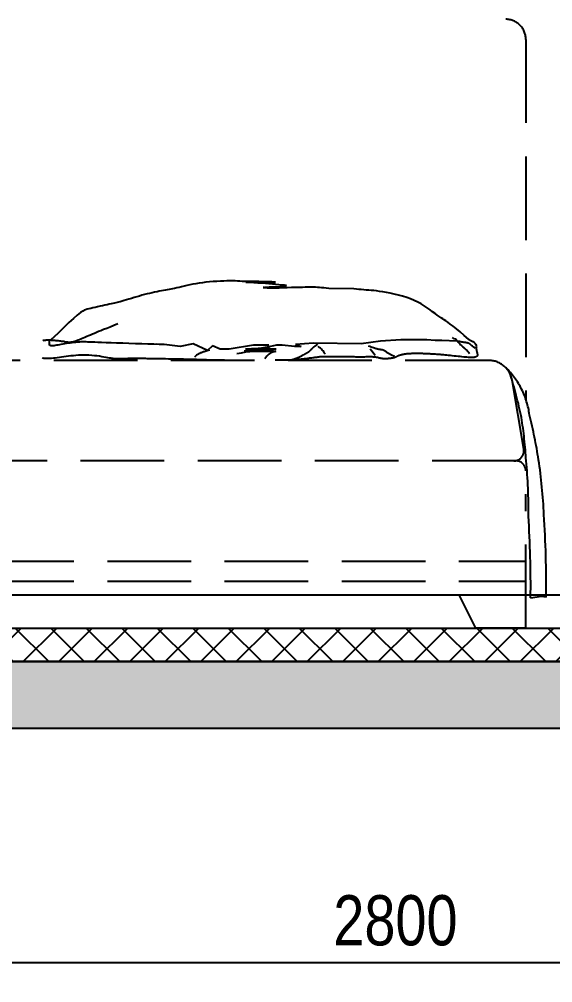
# Model space of a CAD drawing. Extents: x 468514 to 728049, y -74127 to 69080.
# Drawn here: x 561419 to 562216, y 1145 to 2585 of the extents above; entities that cross this region are included whole.
import ezdxf

# ---------------------------------------------------------------- set-up
doc = ezdxf.new("R2010")
doc.units = 0
doc.header["$LTSCALE"] = 500
doc.header["$MEASUREMENT"] = 0
doc.linetypes.add('DASH', pattern=[0.35, 0.25, -0.1])
doc.layers.get('Defpoints').update_dxf_attribs({"color": 229})
for name, color, linetype in [('E 立面墙体', 245, 'Continuous'), ('E 立面家具、洁具', 153, 'Continuous'), ('E 立面标注尺寸', 9, 'Continuous'), ('E 立面装饰完成线', 225, 'Continuous')]:
    doc.layers.add(name, color=color, linetype=linetype)
doc.styles.add('PDC DIM', font='PMingLiU-ExtB.ttf', dxfattribs={"width": 0.85})
doc.dimstyles.new('PDC-A2', dxfattribs={"dimscale": 0, "dimtxt": 2.5, "dimasz": 1, "dimexe": 1, "dimexo": 1, "dimgap": 0.7, "dimtad": 1, "dimdec": 0, "dimtxsty": 'PDC DIM', "dimblk": 'ARCHTICK', "dimcen": 1, "dimdle": 1, "dimclrd": 8, "dimclre": 8, "dimclrt": 9, "dimadec": 0, "dimazin": 0, "dimtfac": 1, "dimtdec": 0, "dimtix": 1, "dimtmove": 2, "dimatfit": 3, "dimldrblk": 'PDC A2 T R', "dimfxl": 10, "dimfxlon": 1, "dimarcsym": 0})

# ---------------------------------------------------------------- blocks, each defined once
blk = doc.blocks.new('1500chuang')
at = {"linetype": 'DASH', "lineweight": -2}
for p, q in [((562684.3, -3680), (562684.3, -4220.6)), ((562186.9, -4046.1, 0), (562182.4, -4047, 0)), ((562191.6, -4045.2, 0), (562186.9, -4046.1, 0)), ((562196.4, -4044.4, 0), (562191.6, -4045.2, 0)), ((562201.4, -4043.7, 0), (562196.4, -4044.4, 0)), ((562206.6, -4043.1, 0), (562201.4, -4043.7, 0)), ((562212, -4042.6, 0), (562206.6, -4043.1, 0)), ((562217.5, -4042.1, 0), (562212, -4042.6, 0)), ((562223, -4041.8, 0), (562217.5, -4042.1, 0)), ((562228.3, -4041.5, 0), (562223, -4041.8, 0)), ((562233.2, -4041.2, 0), (562228.3, -4041.5, 0)), ((562237.8, -4041.1, 0), (562233.2, -4041.2, 0)), ((562242.2, -4041, 0), (562237.8, -4041.1, 0)), ((562246.3, -4041, 0), (562242.2, -4041, 0)), ((562250, -4041.1, 0), (562246.3, -4041, 0)), ((562253.5, -4041.3, 0), (562250, -4041.1, 0)), ((562257, -4041.5, 0), (562253.5, -4041.3, 0)), ((562260.5, -4041.7, 0), (562257, -4041.5, 0)), ((562264.3, -4041.8, 0), (562260.5, -4041.7, 0)), ((562268.2, -4041.9, 0), (562264.3, -4041.8, 0)), ((562266.3, -4043.1, 0), (562310.7, -4042.8, 0)), ((562272.1, -4043.4, 0), (562266.3, -4043.1, 0)), ((562272.2, -4042, 0), (562268.2, -4041.9, 0)), ((562278.1, -4043.8, 0), (562272.1, -4043.4, 0)), ((562276.5, -4042.1, 0), (562272.2, -4042, 0)), ((562280.8, -4042.1, 0), (562276.5, -4042.1, 0)), ((562284, -4044.2, 0), (562278.1, -4043.8, 0)), ((562285.4, -4042.1, 0), (562280.8, -4042.1, 0)), ((562289.8, -4044.6, 0), (562284, -4044.2, 0)), ((562290.1, -4042.2, 0), (562285.4, -4042.1, 0)), ((562295.3, -4045.1, 0), (562289.8, -4044.6, 0)), ((562294.9, -4042.2, 0), (562290.1, -4042.2, 0)), ((562300, -4042.4, 0), (562294.9, -4042.2, 0)), ((562300.7, -4045.5, 0), (562295.3, -4045.1, 0)), ((562305.2, -4042.6, 0), (562300, -4042.4, 0)), ((562305.8, -4045.9, 0), (562300.7, -4045.5, 0)), ((562310.7, -4042.8, 0), (562305.2, -4042.6, 0)), ((562310.7, -4046.3, 0), (562305.8, -4045.9, 0)), ((562315.4, -4046.7, 0), (562310.7, -4046.3, 0)), ((562118.7, -4060.6, 0), (562114.8, -4061.6, 0)), ((562122.5, -4059.7, 0), (562118.7, -4060.6, 0)), ((562126.2, -4058.9, 0), (562122.5, -4059.7, 0)), ((562129.9, -4058.1, 0), (562126.2, -4058.9, 0)), ((562133.5, -4057.3, 0), (562129.9, -4058.1, 0)), ((562136.8, -4056.6, 0), (562133.5, -4057.3, 0)), ((562140.1, -4055.9, 0), (562136.8, -4056.6, 0)), ((562143.1, -4055.3, 0), (562140.1, -4055.9, 0)), ((562146, -4054.8, 0), (562143.1, -4055.3, 0)), ((562148.8, -4054.3, 0), (562146, -4054.8, 0)), ((562151.4, -4053.8, 0), (562148.8, -4054.3, 0)), ((562154, -4053.4, 0), (562151.4, -4053.8, 0)), ((562156.8, -4052.9, 0), (562154, -4053.4, 0)), ((562159.8, -4052.2, 0), (562156.8, -4052.9, 0)), ((562163.1, -4051.5, 0), (562159.8, -4052.2, 0)), ((562166.5, -4050.8, 0), (562163.1, -4051.5, 0)), ((562170.2, -4049.9, 0), (562166.5, -4050.8, 0)), ((562174.1, -4049, 0), (562170.2, -4049.9, 0)), ((562178.2, -4048, 0), (562174.1, -4049, 0)), ((562182.4, -4047, 0), (562178.2, -4048, 0)), ((562291.9, -4050.9, 0), (562292.6, -4050.7, 0)), ((562292.3, -4051.1, 0), (562291.9, -4050.9, 0)), ((562293.6, -4051.3, 0), (562292.3, -4051.1, 0)), ((562292.6, -4050.7, 0), (562294.4, -4050.5, 0)), ((562295.8, -4051.5, 0), (562293.6, -4051.3, 0)), ((562294.4, -4050.5, 0), (562297.2, -4050.3, 0)), ((562298.6, -4051.7, 0), (562295.8, -4051.5, 0)), ((562297.2, -4050.3, 0), (562301, -4050.1, 0)), ((562302, -4051.7, 0), (562298.6, -4051.7, 0)), ((562301, -4050.1, 0), (562305.9, -4049.9, 0)), ((562306, -4051.8, 0), (562302, -4051.7, 0)), ((562305.9, -4049.9, 0), (562311.8, -4049.7, 0)), ((562310.6, -4051.7, 0), (562306, -4051.8, 0)), ((562315.8, -4051.7, 0), (562310.6, -4051.7, 0)), ((562311.8, -4049.7, 0), (562317.6, -4049.4, 0)), ((562319.9, -4047.2, 0), (562315.4, -4046.7, 0)), ((562321.6, -4051.5, 0), (562315.8, -4051.7, 0)), ((562317.6, -4049.4, 0), (562322, -4049.2, 0)), ((562323.7, -4047.6, 0), (562319.9, -4047.2, 0)), ((562328, -4051.3, 0), (562321.6, -4051.5, 0)), ((562322, -4049.2, 0), (562325, -4048.9, 0)), ((562326, -4047.9, 0), (562323.7, -4047.6, 0)), ((562325, -4048.9, 0), (562326.7, -4048.6, 0)), ((562327, -4048.3, 0), (562326, -4047.9, 0)), ((562326.7, -4048.6, 0), (562327, -4048.3, 0)), ((562334.4, -4051.1, 0), (562328, -4051.3, 0)), ((562340.3, -4051, 0), (562334.4, -4051.1, 0)), ((562345.7, -4050.8, 0), (562340.3, -4051, 0)), ((562350.6, -4050.7, 0), (562345.7, -4050.8, 0)), ((562354.9, -4050.6, 0), (562350.6, -4050.7, 0)), ((562358.7, -4050.6, 0), (562354.9, -4050.6, 0)), ((562362, -4050.5, 0), (562358.7, -4050.6, 0)), ((562364.8, -4050.5, 0), (562362, -4050.5, 0)), ((562367.4, -4050.5, 0), (562364.8, -4050.5, 0)), ((562370.1, -4050.6, 0), (562367.4, -4050.5, 0)), ((562373, -4050.8, 0), (562370.1, -4050.6, 0)), ((562376.1, -4051, 0), (562373, -4050.8, 0)), ((562379.3, -4051.3, 0), (562376.1, -4051, 0)), ((562382.7, -4051.6, 0), (562379.3, -4051.3, 0)), ((562386.2, -4052, 0), (562382.7, -4051.6, 0)), ((562389.9, -4052.4, 0), (562386.2, -4052, 0)), ((562427.4, -4052.9, 0), (562389.9, -4052.4, 0)), ((562431.2, -4053.3, 0), (562427.4, -4052.9, 0)), ((562434.9, -4053.7, 0), (562431.2, -4053.3, 0)), ((562438.6, -4054.1, 0), (562434.9, -4053.7, 0)), ((562442.3, -4054.5, 0), (562438.6, -4054.1, 0)), ((562446.1, -4054.8, 0), (562442.3, -4054.5, 0)), ((562449.7, -4055.1, 0), (562446.1, -4054.8, 0)), ((562453.4, -4055.3, 0), (562449.7, -4055.1, 0)), ((562457.3, -4055.6, 0), (562453.4, -4055.3, 0)), ((562461.5, -4056.1, 0), (562457.3, -4055.6, 0)), ((562466, -4056.7, 0), (562461.5, -4056.1, 0)), ((562470.9, -4057.5, 0), (562466, -4056.7, 0)), ((562476.2, -4058.5, 0), (562470.9, -4057.5, 0)), ((562481.8, -4059.6, 0), (562476.2, -4058.5, 0)), ((562487.7, -4060.9, 0), (562481.8, -4059.6, 0)), ((562067.5, -4074.9, 0), (562065, -4075.4, 0)), ((562069.8, -4074.4, 0), (562067.5, -4074.9, 0)), ((562071.8, -4073.9, 0), (562069.8, -4074.4, 0)), ((562073.8, -4073.5, 0), (562071.8, -4073.9, 0)), ((562076.1, -4072.9, 0), (562073.8, -4073.5, 0)), ((562078.6, -4072.2, 0), (562076.1, -4072.9, 0)), ((562081.4, -4071.4, 0), (562078.6, -4072.2, 0)), ((562084.5, -4070.5, 0), (562081.4, -4071.4, 0)), ((562087.8, -4069.5, 0), (562084.5, -4070.5, 0)), ((562091.4, -4068.4, 0), (562087.8, -4069.5, 0)), ((562095.3, -4067.2, 0), (562091.4, -4068.4, 0)), ((562099.2, -4066, 0), (562095.3, -4067.2, 0)), ((562103.2, -4064.8, 0), (562099.2, -4066, 0)), ((562107.1, -4063.7, 0), (562103.2, -4064.8, 0)), ((562111, -4062.6, 0), (562107.1, -4063.7, 0)), ((562114.8, -4061.6, 0), (562111, -4062.6, 0)), ((562494, -4062.4, 0), (562487.7, -4060.9, 0)), ((562500.4, -4064, 0), (562494, -4062.4, 0)), ((562506.4, -4065.9, 0), (562500.4, -4064, 0)), ((562512.2, -4067.9, 0), (562506.4, -4065.9, 0)), ((562517.8, -4070.2, 0), (562512.2, -4067.9, 0)), ((562523, -4072.7, 0), (562517.8, -4070.2, 0)), ((562528, -4075.3, 0), (562523, -4072.7, 0)), ((562019, -4088.5, 0), (562014.4, -4092.3, 0)), ((562022.5, -4086.1, 0), (562019, -4088.5, 0)), ((562024.9, -4084.8, 0), (562022.5, -4086.1, 0)), ((562026.9, -4084.2, 0), (562024.9, -4084.8, 0)), ((562029.2, -4083.5, 0), (562026.9, -4084.2, 0)), ((562031.8, -4082.8, 0), (562029.2, -4083.5, 0)), ((562034.6, -4082.1, 0), (562031.8, -4082.8, 0)), ((562037.6, -4081.3, 0), (562034.6, -4082.1, 0)), ((562040.9, -4080.6, 0), (562037.6, -4081.3, 0)), ((562044.5, -4079.8, 0), (562040.9, -4080.6, 0)), ((562048.4, -4079, 0), (562044.5, -4079.8, 0)), ((562052.2, -4078.1, 0), (562048.4, -4079, 0)), ((562055.8, -4077.4, 0), (562052.2, -4078.1, 0)), ((562059.1, -4076.7, 0), (562055.8, -4077.4, 0)), ((562062.2, -4076, 0), (562059.1, -4076.7, 0)), ((562065, -4075.4, 0), (562062.2, -4076, 0)), ((562532.7, -4078.2, 0), (562528, -4075.3, 0)), ((562537.1, -4081.3, 0), (562532.7, -4078.2, 0)), ((562541.3, -4084.4, 0), (562537.1, -4081.3, 0)), ((562545.1, -4087.2, 0), (562541.3, -4084.4, 0)), ((562548.7, -4089.8, 0), (562545.1, -4087.2, 0)), ((562001.9, -4103.4, 0), (561994.1, -4110.8, 0)), ((562008.7, -4097.2, 0), (562001.9, -4103.4, 0)), ((562014.4, -4092.3, 0), (562008.7, -4097.2, 0)), ((562552.1, -4092.1, 0), (562548.7, -4089.8, 0)), ((562555.1, -4094.2, 0), (562552.1, -4092.1, 0)), ((562557.9, -4096, 0), (562555.1, -4094.2, 0)), ((562560.4, -4097.7, 0), (562557.9, -4096, 0)), ((562562.6, -4099, 0), (562560.4, -4097.7, 0)), ((562565, -4100.6, 0), (562562.6, -4099, 0)), ((562568, -4102.7, 0), (562565, -4100.6, 0)), ((562571.6, -4105.5, 0), (562568, -4102.7, 0)), ((561994.1, -4110.8, 0), (561985.2, -4119.5, 0)), ((562039.9, -4119), (562043, -4117.8)), ((562043, -4117.8), (562046.3, -4116.4)), ((562046.3, -4116.4), (562049.8, -4115)), ((562049.8, -4115), (562053.8, -4113.4)), ((562053.8, -4113.4), (562058.3, -4111.6)), ((562058.3, -4111.6), (562063.3, -4109.5)), ((562063.3, -4109.5), (562068.9, -4107.2)), ((562068.9, -4107.2), (562075.2, -4104.7)), ((562575.9, -4108.8, 0), (562571.6, -4105.5, 0)), ((562580.7, -4112.7, 0), (562575.9, -4108.8, 0)), ((562586.1, -4117.3, 0), (562580.7, -4112.7, 0)), ((562592.1, -4122.4, 0), (562586.1, -4117.3, 0)), ((561963, -4130), (561963.9, -4129.8)), ((561963.9, -4129.8), (561964.8, -4129.6)), ((561964.8, -4129.6), (561965.8, -4129.5)), ((561965.8, -4129.5), (561966.9, -4129.4)), ((561966.9, -4129.4), (561968, -4129.3)), ((561968, -4129.3), (561969.2, -4129.3)), ((561969.2, -4129.3), (561970.4, -4129.2)), ((561970.4, -4129.2), (561971.7, -4129.2)), ((561971.7, -4129.2), (561973, -4129.3)), ((561972.8, -4133.3, 0), (561972.9, -4132.1, 0)), ((561972.9, -4132.1, 0), (561973, -4130.7, 0)), ((561973, -4130.7, 0), (561973, -4129.3, 0)), ((561973, -4129.3), (561974.4, -4129.3)), ((561974.4, -4129.3), (561975.9, -4129.4)), ((561985.2, -4119.5, 0), (561975.1, -4129.3, 0)), ((561975.9, -4129.4), (561977.4, -4129.5)), ((561977.4, -4129.5), (561979, -4129.6)), ((561979, -4129.6), (561980.7, -4129.7)), ((561980.7, -4129.7), (561982.4, -4129.9)), ((561982.4, -4129.9), (561984.2, -4130)), ((561984.2, -4130), (561985.9, -4130.2)), ((561985.9, -4130.2), (561987.6, -4130.4)), ((561987.6, -4130.4), (561989.3, -4130.6)), ((561989.3, -4130.6), (561991, -4130.9)), ((561991, -4130.9), (561992.6, -4131.1)), ((561992.6, -4131.1), (561994.1, -4131.3)), ((561994.1, -4131.3), (561995.5, -4131.6)), ((561995.5, -4131.6), (561996.9, -4131.9)), ((561996.9, -4131.9), (561998.3, -4132.1)), ((561998.3, -4132.1), (561999.6, -4132.3)), ((561999.6, -4132.3), (562000.9, -4132.4)), ((562000.9, -4132.4), (562002.3, -4132.4)), ((562002.3, -4132.4), (562003.8, -4132.4)), ((562003.8, -4132.4), (562005.4, -4132.2)), ((562005.4, -4132.2), (562007, -4131.9)), ((562007, -4131.9), (562008.9, -4131.5)), ((562008.9, -4131.5), (562010.9, -4130.9)), ((562010.9, -4130.9), (562013.1, -4130.2)), ((562015.1, -4132.6, 0), (562012.3, -4132.9, 0)), ((562013.1, -4130.2), (562015.5, -4129.3)), ((562017.8, -4132.5, 0), (562015.1, -4132.6, 0)), ((562015.5, -4129.3), (562017.9, -4128.4)), ((562020.3, -4132.3, 0), (562017.8, -4132.5, 0)), ((562017.9, -4128.4), (562020.5, -4127.3)), ((562022.7, -4132.3, 0), (562020.3, -4132.3, 0)), ((562020.5, -4127.3), (562023.1, -4126.2)), ((562025, -4132.2, 0), (562022.7, -4132.3, 0)), ((562023.1, -4126.2), (562025.9, -4125)), ((562027.5, -4132.3, 0), (562025, -4132.2, 0)), ((562025.9, -4125), (562028.6, -4123.8)), ((562030.1, -4132.4, 0), (562027.5, -4132.3, 0)), ((562028.6, -4123.8), (562031.4, -4122.6)), ((562033.1, -4132.5, 0), (562030.1, -4132.4, 0)), ((562031.4, -4122.6), (562034.2, -4121.4)), ((562036.5, -4132.6, 0), (562033.1, -4132.5, 0)), ((562034.2, -4121.4), (562037.1, -4120.2)), ((562040.5, -4132.8, 0), (562036.5, -4132.6, 0)), ((562037.1, -4120.2), (562039.9, -4119)), ((562467.1, -4131.2), (562438.5, -4135.3)), ((562497.7, -4129.1), (562467.1, -4131.2)), ((562518.1, -4129.1), (562497.7, -4129.1)), ((562536.5, -4129.1), (562518.1, -4129.1)), ((562548.7, -4130.2), (562536.5, -4129.1)), ((562558.9, -4130.2), (562548.7, -4130.2)), ((562581.4, -4131.2), (562558.9, -4130.2)), ((562577.5, -4127.4), (562574.6, -4125.4)), ((562580.3, -4128.2), (562577.5, -4127.4)), ((562581.4, -4131.2), (562580.3, -4128.2)), ((562582.2, -4131.3, 0), (562581.4, -4131.2, 0)), ((562583, -4131.4, 0), (562582.2, -4131.3, 0)), ((562582.4, -4131.9, 0), (562584.1, -4133.6, 0)), ((562583.8, -4131.5, 0), (562583, -4131.4, 0)), ((562584.5, -4131.6, 0), (562583.8, -4131.5, 0)), ((562585.2, -4131.7, 0), (562584.5, -4131.6, 0)), ((562585.9, -4131.8, 0), (562585.2, -4131.7, 0)), ((562586.5, -4132, 0), (562585.9, -4131.8, 0)), ((562587.1, -4132.1, 0), (562586.5, -4132, 0)), ((562587.7, -4132.3, 0), (562587.1, -4132.1, 0)), ((562588.3, -4132.4, 0), (562587.7, -4132.3, 0)), ((562589, -4132.5, 0), (562588.3, -4132.4, 0)), ((562589.8, -4132.7, 0), (562589, -4132.5, 0)), ((562590.6, -4132.8, 0), (562589.8, -4132.7, 0)), ((562591.5, -4132.9, 0), (562590.6, -4132.8, 0)), ((562598.7, -4128.1, 0), (562592.1, -4122.4, 0)), ((562598.7, -4128.1), (562602.3, -4129.9)), ((562602.3, -4129.9), (562605.1, -4131.6)), ((562605.1, -4131.6), (562607.1, -4133.1)), ((561972.8, -4134.4, 0), (561972.8, -4133.3, 0)), ((561972.8, -4135.3, 0), (561972.8, -4134.4, 0)), ((561972.9, -4136.2, 0), (561972.8, -4135.3, 0)), ((561973.1, -4136.9, 0), (561972.9, -4136.2, 0)), ((561973.5, -4137.4, 0), (561973.1, -4136.9, 0)), ((561974, -4137.8, 0), (561973.5, -4137.4, 0)), ((561974.7, -4138.1, 0), (561974, -4137.8, 0)), ((561975.6, -4138.2, 0), (561974.7, -4138.1, 0)), ((561976.8, -4138.2, 0), (561975.6, -4138.2, 0)), ((561978.1, -4138.1, 0), (561976.8, -4138.2, 0)), ((561979.7, -4137.9, 0), (561978.1, -4138.1, 0)), ((561981.4, -4137.7, 0), (561979.7, -4137.9, 0)), ((561983.3, -4137.3, 0), (561981.4, -4137.7, 0)), ((561985.4, -4136.9, 0), (561983.3, -4137.3, 0)), ((561987.6, -4136.5, 0), (561985.4, -4136.9, 0)), ((561990, -4136, 0), (561987.6, -4136.5, 0)), ((561992.6, -4135.6, 0), (561990, -4136, 0)), ((561995.2, -4135.1, 0), (561992.6, -4135.6, 0)), ((561998, -4134.7, 0), (561995.2, -4135.1, 0)), ((562000.8, -4134.2, 0), (561998, -4134.7, 0)), ((562003.7, -4133.9, 0), (562000.8, -4134.2, 0)), ((562006.6, -4133.5, 0), (562003.7, -4133.9, 0)), ((562009.5, -4133.2, 0), (562006.6, -4133.5, 0)), ((562012.3, -4132.9, 0), (562009.5, -4133.2, 0)), ((562045.2, -4133, 0), (562040.5, -4132.8, 0)), ((562050.8, -4133.3, 0), (562045.2, -4133, 0)), ((562057.3, -4133.5, 0), (562050.8, -4133.3, 0)), ((562064.8, -4133.8, 0), (562057.3, -4133.5, 0)), ((562073.2, -4134, 0), (562064.8, -4133.8, 0)), ((562082.2, -4134.3, 0), (562073.2, -4134, 0)), ((562091.6, -4134.6, 0), (562082.2, -4134.3, 0)), ((562101.2, -4134.9, 0), (562091.6, -4134.6, 0)), ((562110.7, -4135.1, 0), (562101.2, -4134.9, 0)), ((562120, -4135.4, 0), (562110.7, -4135.1, 0)), ((562128.8, -4135.6, 0), (562120, -4135.4, 0)), ((562136.9, -4135.9, 0), (562128.8, -4135.6, 0)), ((562144.1, -4136.1), (562133, -4135.7)), ((562144.1, -4136.1, 0), (562136.9, -4135.9, 0)), ((562168.1, -4139.1), (562144.1, -4136.1)), ((562187.7, -4135), (562168.1, -4139.1)), ((562209.1, -4145.3), (562187.7, -4135)), ((562204.1, -4146.9, 0), (562202.9, -4147.2, 0)), ((562205.3, -4146.5, 0), (562204.1, -4146.9, 0)), ((562206.7, -4146, 0), (562205.3, -4146.5, 0)), ((562208.3, -4145.6, 0), (562206.7, -4146, 0)), ((562210, -4145, 0), (562208.3, -4145.6, 0)), ((562216.6, -4138.1), (562209.1, -4145.3)), ((562212, -4144.5, 0), (562210, -4145, 0)), ((562228, -4143.2), (562216.6, -4138.1)), ((562241.4, -4143.2), (562228, -4143.2)), ((562277.5, -4137), (562241.4, -4143.2)), ((562266.5, -4146, 0), (562263.6, -4146.3, 0)), ((562263.6, -4146.3, 0), (562311, -4146.7, 0)), ((562265.7, -4143, 0), (562270.1, -4142.7, 0)), ((562311.4, -4143.3, 0), (562265.7, -4143, 0)), ((562266.2, -4147.3, 0), (562272, -4146.4, 0)), ((562269.7, -4145.5, 0), (562266.5, -4146, 0)), ((562273.3, -4145.1, 0), (562269.7, -4145.5, 0)), ((562270.1, -4142.7, 0), (562274.7, -4142.3, 0)), ((562272, -4146.4, 0), (562277.3, -4145.7, 0)), ((562277.2, -4144.5, 0), (562273.3, -4145.1, 0)), ((562274.7, -4142.3, 0), (562279.6, -4141.9, 0)), ((562281.4, -4143.8, 0), (562277.2, -4144.5, 0)), ((562277.3, -4145.7, 0), (562282.2, -4145.2, 0)), ((562288.9, -4137), (562277.5, -4137)), ((562279.6, -4141.9, 0), (562284.6, -4141.4, 0)), ((562285.9, -4143, 0), (562281.4, -4143.8, 0)), ((562282.2, -4145.2, 0), (562286.8, -4144.8, 0)), ((562284.6, -4141.4, 0), (562289.9, -4140.9, 0)), ((562290.8, -4142.1, 0), (562285.9, -4143, 0)), ((562286.8, -4144.8, 0), (562291.1, -4144.5, 0)), ((562300.3, -4137), (562288.9, -4137)), ((562289.9, -4140.9, 0), (562295.5, -4140.3, 0)), ((562295.9, -4140.9, 0), (562290.8, -4142.1, 0)), ((562291.1, -4144.5, 0), (562295.2, -4144.2, 0)), ((562295.2, -4144.2, 0), (562299.2, -4144, 0)), ((562295.5, -4140.3, 0), (562301.4, -4139.6, 0)), ((562301.4, -4139.6, 0), (562295.9, -4140.9, 0)), ((562312.2, -4137), (562298.4, -4139.9)), ((562298.4, -4139.9), (562300.3, -4137)), ((562299.2, -4144, 0), (562303.2, -4143.7, 0)), ((562303.2, -4143.7, 0), (562307.3, -4143.5, 0)), ((562308.7, -4147.1, 0), (562306.7, -4147.5, 0)), ((562307.3, -4143.5, 0), (562311.4, -4143.3, 0)), ((562311, -4146.7, 0), (562308.7, -4147.1, 0)), ((562320.5, -4137), (562312.2, -4137)), ((562339, -4139), (562320.5, -4137)), ((562348.6, -4139.3), (562339, -4139)), ((562367, -4134.2), (562340.5, -4136.3)), ((562340.5, -4136.3), (562348.6, -4139.3)), ((562360.2, -4147.1, 0), (562359.6, -4147.7, 0)), ((562360.9, -4146.5, 0), (562360.2, -4147.1, 0)), ((562361.5, -4145.7, 0), (562360.9, -4146.5, 0)), ((562362.2, -4145, 0), (562361.5, -4145.7, 0)), ((562363, -4144.1, 0), (562362.2, -4145, 0)), ((562363.9, -4143.2, 0), (562363, -4144.1, 0)), ((562365, -4142.1, 0), (562363.9, -4143.2, 0)), ((562366.2, -4141, 0), (562365, -4142.1, 0)), ((562367.7, -4139.8, 0), (562366.2, -4141, 0)), ((562438.5, -4135.3), (562367, -4134.2)), ((562369.3, -4138.5, 0), (562367.7, -4139.8, 0)), ((562371.1, -4137.1, 0), (562369.3, -4138.5, 0)), ((562373, -4135.6, 0), (562371.1, -4137.1, 0)), ((562375.9, -4140.5, 0), (562374.3, -4139.2, 0)), ((562377.5, -4141.8, 0), (562375.9, -4140.5, 0)), ((562379, -4143.1, 0), (562377.5, -4141.8, 0)), ((562380.4, -4144.5, 0), (562379, -4143.1, 0)), ((562381.7, -4145.8, 0), (562380.4, -4144.5, 0)), ((562382.8, -4147.3, 0), (562381.7, -4145.8, 0)), ((562451.3, -4139.2, 0), (562449.2, -4138.4, 0)), ((562453.2, -4139.9, 0), (562451.3, -4139.2, 0)), ((562454.5, -4146.2), (562452.1, -4142.9)), ((562455, -4140.6, 0), (562453.2, -4139.9, 0)), ((562459.4, -4152.7), (562454.5, -4146.2)), ((562456.6, -4141.1, 0), (562455, -4140.6, 0)), ((562458.1, -4141.6, 0), (562456.6, -4141.1, 0)), ((562459.4, -4142.1, 0), (562458.1, -4141.6, 0)), ((562460.6, -4142.4, 0), (562459.4, -4142.1, 0)), ((562461.7, -4142.7, 0), (562460.6, -4142.4, 0)), ((562462.6, -4143, 0), (562461.7, -4142.7, 0)), ((562463.6, -4143.2, 0), (562462.6, -4143, 0)), ((562464.5, -4143.4, 0), (562463.6, -4143.2, 0)), ((562465.4, -4143.5, 0), (562464.5, -4143.4, 0)), ((562466.2, -4143.7, 0), (562465.4, -4143.5, 0)), ((562467, -4143.8, 0), (562466.2, -4143.7, 0)), ((562467.8, -4143.9, 0), (562467, -4143.8, 0)), ((562468.6, -4143.9, 0), (562467.8, -4143.9, 0)), ((562469.4, -4144, 0), (562468.6, -4143.9, 0)), ((562470.2, -4144.2, 0), (562469.4, -4144, 0)), ((562471, -4144.4, 0), (562470.2, -4144.2, 0)), ((562471.7, -4144.7, 0), (562471, -4144.4, 0)), ((562472.5, -4145.1, 0), (562471.7, -4144.7, 0)), ((562473.3, -4145.5, 0), (562472.5, -4145.1, 0)), ((562474.1, -4146, 0), (562473.3, -4145.5, 0)), ((562475, -4146.6, 0), (562474.1, -4146, 0)), ((562475.8, -4147.2, 0), (562475, -4146.6, 0)), ((562584.1, -4133.6, 0), (562585.6, -4135.1, 0)), ((562585.6, -4135.1, 0), (562587, -4136.4, 0)), ((562587, -4136.4, 0), (562588.3, -4137.6, 0)), ((562588.3, -4137.6, 0), (562589.4, -4138.7, 0)), ((562589.4, -4138.7, 0), (562590.4, -4139.6, 0)), ((562590.4, -4139.6, 0), (562591.3, -4140.3, 0)), ((562591.3, -4140.3, 0), (562592, -4140.9, 0)), ((562592.4, -4133, 0), (562591.5, -4132.9, 0)), ((562592, -4140.9, 0), (562592.7, -4141.5, 0)), ((562593.4, -4133.1, 0), (562592.4, -4133, 0)), ((562592.7, -4141.5, 0), (562593.5, -4142.2, 0)), ((562594.4, -4133.2, 0), (562593.4, -4133.1, 0)), ((562593.5, -4142.2, 0), (562594.4, -4143, 0)), ((562595.3, -4133.4, 0), (562594.4, -4133.2, 0)), ((562594.4, -4143, 0), (562595.4, -4144, 0)), ((562596.1, -4133.5, 0), (562595.3, -4133.4, 0)), ((562595.4, -4144, 0), (562596.5, -4145.2, 0)), ((562596.9, -4133.7, 0), (562596.1, -4133.5, 0)), ((562596.5, -4145.2, 0), (562597.7, -4146.5, 0)), ((562597.6, -4133.9, 0), (562596.9, -4133.7, 0)), ((562598.2, -4134.1, 0), (562597.6, -4133.9, 0)), ((562597.7, -4146.5, 0), (562599, -4147.9, 0)), ((562598.7, -4134.3, 0), (562598.2, -4134.1, 0)), ((562599.1, -4134.6, 0), (562598.7, -4134.3, 0)), ((562599.6, -4134.8, 0), (562599.1, -4134.6, 0)), ((562600, -4135.1, 0), (562599.6, -4134.8, 0)), ((562600.5, -4135.4, 0), (562600, -4135.1, 0)), ((562601, -4135.8, 0), (562600.5, -4135.4, 0)), ((562601.5, -4136.1, 0), (562601, -4135.8, 0)), ((562602, -4136.5, 0), (562601.5, -4136.1, 0)), ((562602.6, -4137, 0), (562602, -4136.5, 0)), ((562603.2, -4137.4, 0), (562602.6, -4137, 0)), ((562603.8, -4137.9, 0), (562603.2, -4137.4, 0)), ((562604.5, -4138.4, 0), (562603.8, -4137.9, 0)), ((562605.1, -4138.9, 0), (562604.5, -4138.4, 0)), ((562605.8, -4139.4, 0), (562605.1, -4138.9, 0)), ((562606.4, -4139.9, 0), (562605.8, -4139.4, 0)), ((562607.1, -4140.5, 0), (562606.4, -4139.9, 0)), ((562607.1, -4133.1), (562608.6, -4134.6)), ((562607.8, -4141.1, 0), (562607.1, -4140.5, 0)), ((562608.5, -4141.7, 0), (562607.8, -4141.1, 0)), ((562608.6, -4134.6), (562609.6, -4136)), ((562609.6, -4136), (562610.1, -4137.3)), ((562610.1, -4137.3), (562610.4, -4138.5)), ((562610.4, -4138.5), (562610.5, -4139.7)), ((562610.5, -4139.7), (562610.4, -4140.8)), ((562610.4, -4140.8), (562610.4, -4141.9)), ((562610.4, -4141.9), (562610.4, -4142.9)), ((562610.4, -4142.9), (562610.5, -4144)), ((562610.5, -4144), (562610.6, -4145)), ((562610.6, -4145), (562610.8, -4145.9)), ((562610.8, -4145.9), (562611, -4146.8)), ((562611, -4146.8), (562611.3, -4147.7)), ((562629.3, -4160), (561239.2, -4160)), ((561963.1, -4156.4), (561962.2, -4156)), ((561964.2, -4156.8), (561963.1, -4156.4)), ((561965.5, -4157), (561964.2, -4156.8)), ((561967.1, -4157.2), (561965.5, -4157)), ((561969, -4157.2), (561967.1, -4157.2)), ((561971.1, -4157.2), (561969, -4157.2)), ((561973.5, -4157.1), (561971.1, -4157.2)), ((561976, -4156.9), (561973.5, -4157.1)), ((561978.7, -4156.7), (561976, -4156.9)), ((561981.6, -4156.4), (561978.7, -4156.7)), ((561984.6, -4156), (561981.6, -4156.4)), ((561987.8, -4155.6), (561984.6, -4156)), ((561991, -4155.1), (561987.8, -4155.6)), ((561994.4, -4154.7), (561991, -4155.1)), ((561997.9, -4154.2), (561994.4, -4154.7)), ((562001.4, -4153.7), (561997.9, -4154.2)), ((562005, -4153.2), (562001.4, -4153.7)), ((562008.7, -4152.8), (562005, -4153.2)), ((562012.4, -4152.5), (562008.7, -4152.8)), ((562016.2, -4152.2), (562012.4, -4152.5)), ((562020.1, -4152), (562016.2, -4152.2)), ((562024, -4151.9), (562020.1, -4152)), ((562028, -4151.9), (562024, -4151.9)), ((562031.9, -4152.1), (562028, -4151.9)), ((562035.9, -4152.4), (562031.9, -4152.1)), ((562039.9, -4152.8), (562035.9, -4152.4)), ((562043.7, -4153.2), (562039.9, -4152.8)), ((562047.5, -4153.7), (562043.7, -4153.2)), ((562051, -4154.3), (562047.5, -4153.7)), ((562054.3, -4154.8), (562051, -4154.3)), ((562057.4, -4155.4), (562054.3, -4154.8)), ((562060.1, -4155.9), (562057.4, -4155.4)), ((562062.5, -4156.3), (562060.1, -4155.9)), ((562064.5, -4156.7), (562062.5, -4156.3)), ((562066.2, -4157), (562064.5, -4156.7)), ((562067.6, -4157.2), (562066.2, -4157)), ((562068.9, -4157.4), (562067.6, -4157.2)), ((562070, -4157.5), (562068.9, -4157.4)), ((562071.2, -4157.6), (562070, -4157.5)), ((562072.4, -4157.6), (562071.2, -4157.6)), ((562073.7, -4157.6), (562072.4, -4157.6)), ((562075.2, -4157.6), (562073.7, -4157.6)), ((562076.9, -4157.5), (562075.2, -4157.6)), ((562079.1, -4157.5), (562076.9, -4157.5)), ((562081.4, -4157.4), (562079.1, -4157.5)), ((562084.1, -4157.3), (562081.4, -4157.4)), ((562086.9, -4157.3), (562084.1, -4157.3)), ((562089.9, -4157.2), (562086.9, -4157.3)), ((562092.9, -4157.1), (562089.9, -4157.2)), ((562095.9, -4157.1), (562092.9, -4157.1)), ((562098.9, -4157.1), (562095.9, -4157.1)), ((562101.9, -4157), (562098.9, -4157.1)), ((562104.7, -4157), (562101.9, -4157)), ((562107.3, -4157), (562104.7, -4157)), ((562109.8, -4157.1), (562107.3, -4157)), ((562112.1, -4157.1), (562109.8, -4157.1)), ((562114.4, -4157.1), (562112.1, -4157.1)), ((562116.7, -4157.2), (562114.4, -4157.1)), ((562119, -4157.3), (562116.7, -4157.2)), ((562121.3, -4157.3), (562119, -4157.3)), ((562123.8, -4157.4), (562121.3, -4157.3)), ((562126.4, -4157.5), (562123.8, -4157.4)), ((562129.2, -4157.5), (562126.4, -4157.5)), ((562132.2, -4157.6), (562129.2, -4157.5)), ((562135.4, -4157.6), (562132.2, -4157.6)), ((562138.9, -4157.6), (562135.4, -4157.6)), ((562142.6, -4157.7), (562138.9, -4157.6)), ((562146.4, -4157.7), (562142.6, -4157.7)), ((562150.4, -4157.8), (562146.4, -4157.7)), ((562154.6, -4157.8), (562150.4, -4157.8)), ((562159, -4157.9), (562154.6, -4157.8)), ((562163.5, -4157.9), (562159, -4157.9)), ((562168.1, -4158), (562163.5, -4157.9)), ((562172.9, -4158.1), (562168.1, -4158)), ((562177.7, -4158.3), (562172.9, -4158.1)), ((562182.6, -4158.4), (562177.7, -4158.3)), ((562187.6, -4158.6), (562182.6, -4158.4)), ((562192.6, -4158.7), (562187.6, -4158.6)), ((562190.3, -4153.8, 0), (562189.3, -4154.8, 0)), ((562191.3, -4153, 0), (562190.3, -4153.8, 0)), ((562192.3, -4152.2, 0), (562191.3, -4153, 0)), ((562193.3, -4151.5, 0), (562192.3, -4152.2, 0)), ((562197.6, -4158.9), (562192.6, -4158.7)), ((562194.3, -4150.9, 0), (562193.3, -4151.5, 0)), ((562195.3, -4150.4, 0), (562194.3, -4150.9, 0)), ((562196.2, -4149.9, 0), (562195.3, -4150.4, 0)), ((562197.2, -4149.5, 0), (562196.2, -4149.9, 0)), ((562198.1, -4149, 0), (562197.2, -4149.5, 0)), ((562202.5, -4159), (562197.6, -4158.9)), ((562199, -4148.7, 0), (562198.1, -4149, 0)), ((562199.9, -4148.3, 0), (562199, -4148.7, 0)), ((562200.9, -4148, 0), (562199.9, -4148.3, 0)), ((562201.9, -4147.6, 0), (562200.9, -4148, 0)), ((562202.9, -4147.2, 0), (562201.9, -4147.6, 0)), ((562207.4, -4159.2), (562202.5, -4159)), ((562212.2, -4159.3), (562207.4, -4159.2)), ((562216.9, -4159.4), (562212.2, -4159.3)), ((562221.5, -4159.5), (562216.9, -4159.4)), ((562226, -4159.6), (562221.5, -4159.5)), ((562230.3, -4159.6), (562226, -4159.6)), ((562234.4, -4159.6), (562230.3, -4159.6)), ((562252.7, -4149.5, 0), (562259.7, -4148.3, 0)), ((562259.7, -4148.3, 0), (562266.2, -4147.3, 0)), ((562296.1, -4155.4, 0), (562294.5, -4157.7, 0)), ((562297.6, -4153.5, 0), (562296.1, -4155.4, 0)), ((562299, -4151.9, 0), (562297.6, -4153.5, 0)), ((562300.4, -4150.6, 0), (562299, -4151.9, 0)), ((562301.8, -4149.6, 0), (562300.4, -4150.6, 0)), ((562303.3, -4148.7, 0), (562301.8, -4149.6, 0)), ((562304.9, -4148.1, 0), (562303.3, -4148.7, 0)), ((562306.7, -4147.5, 0), (562304.9, -4148.1, 0)), ((562313.8, -4159.6), (562309.8, -4159.6)), ((562317.6, -4159.6), (562313.8, -4159.6)), ((562321.2, -4159.6), (562317.6, -4159.6)), ((562324.6, -4159.6), (562321.2, -4159.6)), ((562327.9, -4159.5), (562324.6, -4159.6)), ((562331, -4159.4), (562327.9, -4159.5)), ((562333.8, -4159.3), (562331, -4159.4)), ((562336.5, -4159.2), (562333.8, -4159.3)), ((562337, -4158.7, 0), (562335.4, -4159.2, 0)), ((562339, -4159), (562336.5, -4159.2)), ((562338.6, -4158.2, 0), (562337, -4158.7, 0)), ((562340, -4157.7, 0), (562338.6, -4158.2, 0)), ((562341.3, -4158.8), (562339, -4159)), ((562341.4, -4157.2, 0), (562340, -4157.7, 0)), ((562343.5, -4158.7), (562341.3, -4158.8)), ((562342.7, -4156.6, 0), (562341.4, -4157.2, 0)), ((562344, -4156.1, 0), (562342.7, -4156.6, 0)), ((562345.6, -4158.5), (562343.5, -4158.7)), ((562345.2, -4155.5, 0), (562344, -4156.1, 0)), ((562346.3, -4155, 0), (562345.2, -4155.5, 0)), ((562347.6, -4158.3), (562345.6, -4158.5)), ((562347.3, -4154.4, 0), (562346.3, -4155, 0)), ((562348.3, -4153.9, 0), (562347.3, -4154.4, 0)), ((562349.5, -4158.1), (562347.6, -4158.3)), ((562349.2, -4153.4, 0), (562348.3, -4153.9, 0)), ((562350, -4153, 0), (562349.2, -4153.4, 0)), ((562351.3, -4157.9), (562349.5, -4158.1)), ((562350.8, -4152.6, 0), (562350, -4153, 0)), ((562351.4, -4152.2, 0), (562350.8, -4152.6, 0)), ((562353.1, -4157.7), (562351.3, -4157.9)), ((562352.1, -4151.8, 0), (562351.4, -4152.2, 0)), ((562352.6, -4151.5, 0), (562352.1, -4151.8, 0)), ((562353.1, -4151.2, 0), (562352.6, -4151.5, 0)), ((562353.7, -4150.9, 0), (562353.1, -4151.2, 0)), ((562354.8, -4157.5), (562353.1, -4157.7)), ((562354.2, -4150.6, 0), (562353.7, -4150.9, 0)), ((562354.8, -4150.3, 0), (562354.2, -4150.6, 0)), ((562355.3, -4150, 0), (562354.8, -4150.3, 0)), ((562356.5, -4157.3), (562354.8, -4157.5)), ((562355.9, -4149.8, 0), (562355.3, -4150, 0)), ((562356.5, -4149.5, 0), (562355.9, -4149.8, 0)), ((562357.1, -4149.2, 0), (562356.5, -4149.5, 0)), ((562358.1, -4157.1), (562356.5, -4157.3)), ((562357.7, -4149, 0), (562357.1, -4149.2, 0)), ((562358.3, -4148.6, 0), (562357.7, -4149, 0)), ((562359.7, -4156.9), (562358.1, -4157.1)), ((562359, -4148.2, 0), (562358.3, -4148.6, 0)), ((562359.6, -4147.7, 0), (562359, -4148.2, 0)), ((562361.3, -4156.7), (562359.7, -4156.9)), ((562362.9, -4156.5), (562361.3, -4156.7)), ((562364.4, -4156.3), (562362.9, -4156.5)), ((562366, -4156.1), (562364.4, -4156.3)), ((562367.5, -4155.9), (562366, -4156.1)), ((562369.1, -4155.7), (562367.5, -4155.9)), ((562370.6, -4155.5), (562369.1, -4155.7)), ((562372.1, -4155.3), (562370.6, -4155.5)), ((562373.7, -4155.1), (562372.1, -4155.3)), ((562375.2, -4154.9), (562373.7, -4155.1)), ((562376.8, -4154.7), (562375.2, -4154.9)), ((562378.3, -4154.6), (562376.8, -4154.7)), ((562379.9, -4154.5), (562378.3, -4154.6)), ((562381.5, -4154.4), (562379.9, -4154.5)), ((562383.1, -4154.3), (562381.5, -4154.4)), ((562383.9, -4148.8, 0), (562382.8, -4147.3, 0)), ((562384.7, -4154.3), (562383.1, -4154.3)), ((562384.9, -4150.3, 0), (562383.9, -4148.8, 0)), ((562386.4, -4154.3), (562384.7, -4154.3)), ((562388, -4154.4), (562386.4, -4154.3)), ((562389.7, -4154.4), (562388, -4154.4)), ((562425.1, -4154.5), (562389.7, -4154.4)), ((562426.9, -4154.6), (562425.1, -4154.5)), ((562428.6, -4154.7), (562426.9, -4154.6)), ((562430.4, -4154.8), (562428.6, -4154.7)), ((562432.2, -4154.9), (562430.4, -4154.8)), ((562434.1, -4155), (562432.2, -4154.9)), ((562435.9, -4155), (562434.1, -4155)), ((562437.8, -4155), (562435.9, -4155)), ((562439.8, -4154.9), (562437.8, -4155)), ((562441.7, -4154.8), (562439.8, -4154.9)), ((562443.6, -4154.8), (562441.7, -4154.8)), ((562445.6, -4154.7), (562443.6, -4154.8)), ((562447.5, -4154.6), (562445.6, -4154.7)), ((562449.4, -4154.6), (562447.5, -4154.6)), ((562451.2, -4154.5), (562449.4, -4154.6)), ((562453.1, -4154.6), (562451.2, -4154.5)), ((562454.8, -4154.6), (562453.1, -4154.6)), ((562456.5, -4154.8), (562454.8, -4154.6)), ((562458.2, -4154.9), (562456.5, -4154.8)), ((562459.7, -4155.2), (562458.2, -4154.9)), ((562461.3, -4155.4), (562459.7, -4155.2)), ((562462.7, -4155.7), (562461.3, -4155.4)), ((562464.1, -4156), (562462.7, -4155.7)), ((562465.4, -4156.3), (562464.1, -4156)), ((562466.7, -4156.5), (562465.4, -4156.3)), ((562467.8, -4156.8), (562466.7, -4156.5)), ((562468.9, -4157), (562467.8, -4156.8)), ((562470, -4157.2), (562468.9, -4157)), ((562471, -4157.3), (562470, -4157.2)), ((562471.9, -4157.5), (562471, -4157.3)), ((562472.8, -4157.5), (562471.9, -4157.5)), ((562473.7, -4157.6), (562472.8, -4157.5)), ((562474.6, -4157.6), (562473.7, -4157.6)), ((562475.5, -4157.6), (562474.6, -4157.6)), ((562476.4, -4157.5), (562475.5, -4157.6)), ((562476.6, -4147.8, 0), (562475.8, -4147.2, 0)), ((562477.3, -4157.4), (562476.4, -4157.5)), ((562477.5, -4148.4, 0), (562476.6, -4147.8, 0)), ((562478.3, -4157.4), (562477.3, -4157.4)), ((562478.3, -4148.9, 0), (562477.5, -4148.4, 0)), ((562479.2, -4149.5, 0), (562478.3, -4148.9, 0)), ((562479.3, -4157.2), (562478.3, -4157.4)), ((562480.1, -4150, 0), (562479.2, -4149.5, 0)), ((562480.4, -4157.1), (562479.3, -4157.2)), ((562481, -4150.6, 0), (562480.1, -4150, 0)), ((562481.6, -4157), (562480.4, -4157.1)), ((562481.9, -4151.1, 0), (562481, -4150.6, 0)), ((562482.7, -4156.8), (562481.6, -4157)), ((562482.8, -4151.6, 0), (562481.9, -4151.1, 0)), ((562483.8, -4156.6), (562482.7, -4156.8)), ((562483.7, -4152, 0), (562482.8, -4151.6, 0)), ((562484.5, -4152.4, 0), (562483.7, -4152, 0)), ((562484.9, -4156.4), (562483.8, -4156.6)), ((562485.3, -4152.8, 0), (562484.5, -4152.4, 0)), ((562485.9, -4156.3), (562484.9, -4156.4)), ((562486, -4153.2, 0), (562485.3, -4152.8, 0)), ((562486.9, -4156.1), (562485.9, -4156.3)), ((562486.7, -4153.5, 0), (562486, -4153.2, 0)), ((562487.4, -4153.7, 0), (562486.7, -4153.5, 0)), ((562487.7, -4155.9), (562486.9, -4156.1)), ((562488, -4153.9, 0), (562487.4, -4153.7, 0)), ((562488.5, -4155.7), (562487.7, -4155.9)), ((562489.2, -4155.5), (562488.5, -4155.7)), ((562489.7, -4155.2), (562489.2, -4155.5)), ((562490.2, -4155), (562489.7, -4155.2)), ((562490.6, -4154.8), (562490.2, -4155)), ((562491, -4154.6), (562490.6, -4154.8)), ((562491.4, -4154.4), (562491, -4154.6)), ((562491.7, -4154.2), (562491.4, -4154.4)), ((562492.1, -4153.9), (562491.7, -4154.2)), ((562492.6, -4153.7), (562492.1, -4153.9)), ((562493.1, -4153.4), (562492.6, -4153.7)), ((562493.7, -4153.2), (562493.1, -4153.4)), ((562494.4, -4152.9), (562493.7, -4153.2)), ((562495.2, -4152.6), (562494.4, -4152.9)), ((562496, -4152.4), (562495.2, -4152.6)), ((562496.9, -4152.1), (562496, -4152.4)), ((562497.8, -4151.8), (562496.9, -4152.1)), ((562498.8, -4151.6), (562497.8, -4151.8)), ((562499.8, -4151.3), (562498.8, -4151.6)), ((562500.9, -4151.1), (562499.8, -4151.3)), ((562501.9, -4150.9), (562500.9, -4151.1)), ((562503, -4150.7), (562501.9, -4150.9)), ((562504.1, -4150.5), (562503, -4150.7)), ((562505.2, -4150.4), (562504.1, -4150.5)), ((562506.4, -4150.2), (562505.2, -4150.4)), ((562507.5, -4150.1), (562506.4, -4150.2)), ((562508.7, -4150), (562507.5, -4150.1)), ((562509.9, -4149.9), (562508.7, -4150)), ((562511.2, -4149.8), (562509.9, -4149.9)), ((562512.5, -4149.8), (562511.2, -4149.8)), ((562513.9, -4149.7), (562512.5, -4149.8)), ((562515.3, -4149.7), (562513.9, -4149.7)), ((562516.7, -4149.6), (562515.3, -4149.7)), ((562518.2, -4149.6), (562516.7, -4149.6)), ((562519.8, -4149.6), (562518.2, -4149.6)), ((562521.3, -4149.6), (562519.8, -4149.6)), ((562523, -4149.6), (562521.3, -4149.6)), ((562524.6, -4149.6), (562523, -4149.6)), ((562526.3, -4149.6), (562524.6, -4149.6)), ((562528.1, -4149.7), (562526.3, -4149.6)), ((562529.8, -4149.7), (562528.1, -4149.7)), ((562531.6, -4149.8), (562529.8, -4149.7)), ((562533.5, -4149.8), (562531.6, -4149.8)), ((562535.3, -4149.9), (562533.5, -4149.8)), ((562537.1, -4150), (562535.3, -4149.9)), ((562539, -4150.1), (562537.1, -4150)), ((562540.8, -4150.2), (562539, -4150.1)), ((562542.6, -4150.3), (562540.8, -4150.2)), ((562544.4, -4150.4), (562542.6, -4150.3)), ((562546.2, -4150.5), (562544.4, -4150.4)), ((562547.9, -4150.6), (562546.2, -4150.5)), ((562549.5, -4150.7), (562547.9, -4150.6)), ((562551.2, -4150.8), (562549.5, -4150.7)), ((562552.8, -4150.9), (562551.2, -4150.8)), ((562554.5, -4151), (562552.8, -4150.9)), ((562556.2, -4151.1), (562554.5, -4151)), ((562558, -4151.3), (562556.2, -4151.1)), ((562559.9, -4151.4), (562558, -4151.3)), ((562561.9, -4151.6), (562559.9, -4151.4)), ((562564.1, -4151.8), (562561.9, -4151.6)), ((562566.4, -4152.1), (562564.1, -4151.8)), ((562569, -4152.4), (562566.4, -4152.1)), ((562571.7, -4152.6), (562569, -4152.4)), ((562574.5, -4153), (562571.7, -4152.6)), ((562577.4, -4153.3), (562574.5, -4153)), ((562580.3, -4153.6), (562577.4, -4153.3)), ((562583.3, -4153.9), (562580.3, -4153.6)), ((562586.2, -4154.2), (562583.3, -4153.9)), ((562589, -4154.5), (562586.2, -4154.2)), ((562591.6, -4154.8), (562589, -4154.5)), ((562594.1, -4155), (562591.6, -4154.8)), ((562596.4, -4155.2), (562594.1, -4155)), ((562598.5, -4155.3), (562596.4, -4155.2)), ((562600.4, -4155.4), (562598.5, -4155.3)), ((562599, -4147.9, 0), (562600.4, -4149.5, 0)), ((562602.1, -4155.5), (562600.4, -4155.4)), ((562603.7, -4155.5), (562602.1, -4155.5)), ((562605, -4155.5), (562603.7, -4155.5)), ((562606.3, -4155.4), (562605, -4155.5)), ((562607.3, -4155.3), (562606.3, -4155.4)), ((562608.3, -4155.2), (562607.3, -4155.3)), ((562609.1, -4155), (562608.3, -4155.2)), ((562609.8, -4154.7), (562609.1, -4155)), ((562610.4, -4154.5), (562609.8, -4154.7)), ((562610.9, -4154.2), (562610.4, -4154.5)), ((562611.3, -4153.8), (562610.9, -4154.2)), ((562611.3, -4147.7), (562611.5, -4148.5)), ((562611.6, -4153.4), (562611.3, -4153.8)), ((562611.5, -4148.5), (562611.7, -4149.3)), ((562611.9, -4153), (562611.6, -4153.4)), ((562611.7, -4149.3), (562611.9, -4150)), ((562611.9, -4150), (562612, -4150.7)), ((562612, -4152.5), (562611.9, -4153)), ((562612, -4150.7), (562612.1, -4151.4)), ((562612.1, -4151.9), (562612, -4152.5)), ((562612.1, -4151.4), (562612.1, -4151.9)), ((562681.3, -4292.5), (562663.9, -4189.1)), ((562669.3, -4310), (561199.3, -4310)), ((562684.3, -4560), (562684.3, -4360)), ((561184.3, -4460), (562684.3, -4460)), ((561184.3, -4490), (562684.3, -4490)), ((561284.3, -4510), (562584.3, -4510)), ((562584.3, -4510), (562609.3, -4560)), ((562707.8, -4512.9), (562691.5, -4515)), ((562714.6, -4513.9), (562707.8, -4512.9)), ((562684.3, -4560), (562609.3, -4560))]:
    blk.add_line(p, q, dxfattribs=at)
for centre, radius, start, end in [((562654.3, -3680, 0), 30, 0, 90), ((562629.3, -4195, 0), 35, 9.588, 90), ((562570.6, -4256.7), 120.2, 7.2679, 45.8329), ((561956.9, -4398, 0), 737, 11.9757, 17.2395), ((562004.2, -4351, 0), 681.9, 3.4687, 8.941), ((561975.5, -4420.8), 736.5, 8.7891, 14.0907), ((562666.5, -4295, 0), 15, 270, 9.588), ((562669.3, -4325, 0), 15, 0, 90), ((561936.6, -4381.4, 0), 751.7, 359.1544, 5.4636), ((561975.5, -4420.8), 736.5, 2.3717, 8.7891), ((561058.5, -4495.8), 1656.3, 359.3735, 3.6527), ((561042.8, -4497.8, 0), 1648.8, 359.4047, 3.6643)]:
    blk.add_arc(centre, radius, start, end, dxfattribs=at)
blk = doc.blocks.new('_ArchTick')
at = {"color": 0, "linetype": 'ByBlock', "const_width": 0.4}
blk.add_lwpolyline([(-0.5, -0.5), (0.5, 0.5)], dxfattribs=at)
blk = doc.blocks.new('*D1786')
at = {"layer": 'Defpoints', "color": 0, "transparency": 16777216}
for p in [(560580.6, 1475), (563380.6, 1475), (563380.6, 1175)]:
    blk.add_point(p, dxfattribs=at)
at = {"layer": 'E 立面标注尺寸', "color": 8, "lineweight": -2, "transparency": 16777216}
for p, q in [((560580.6, 1445), (560580.6, 1145)), ((563380.6, 1445), (563380.6, 1145)), ((560550.6, 1175), (563410.6, 1175))]:
    blk.add_line(p, q, dxfattribs=at)
at = {"layer": 'E 立面标注尺寸', "color": 8, "lineweight": -2, "transparency": 16777216, "xscale": 30.00000447440561, "yscale": 30.00000447440561, "zscale": 30.00000447440561, "rotation": 180}
blk.add_blockref('_ArchTick', (560580.6, 1175), dxfattribs=at)
at = {"layer": 'E 立面标注尺寸', "color": 8, "lineweight": -2, "transparency": 16777216, "xscale": 30.00000447440561, "yscale": 30.00000447440561, "zscale": 30.00000447440561}
blk.add_blockref('_ArchTick', (563380.6, 1175), dxfattribs=at)
at = {"layer": 'E 立面标注尺寸', "color": 9, "transparency": 16777216, "insert": (561980.6, 1237.8), "char_height": 75, "attachment_point": 5, "style": 'PDC DIM'}
blk.add_mtext('2800', dxfattribs=at)
blk = doc.blocks.new('PDC A2 T R')
at = {"color": 0, "linetype": 'ByBlock'}
blk.add_line((0, 0), (-2, 0), dxfattribs=at)
for points in [[(-2.147, 0.886), (-1.491, 1.345), (-0.6, 0), (0, 0)], [(-2.147, -0.886), (-1.491, -1.345), (-0.6, 0), (0, 0)]]:
    blk.add_solid(points, dxfattribs=at)

msp = doc.modelspace()

# ---------------------------------------------------------------- hatches: boundary and pattern name
at = {"layer": 'E 立面墙体'}
h = msp.add_hatch(dxfattribs=at)
h.set_pattern_fill('ANSI37', color=250, scale=300)
h.set_pattern_definition([(45, (66486.59, 0), (-26.5165043, 26.5165043), []), (135, (66486.59, 0), (-26.5165043, -26.5165043), [])])
h.paths.add_polyline_path([(560580.6, 1675), (563380.6, 1675), (563380.6, 1625), (560580.6, 1625)])
h = msp.add_hatch(color=250, dxfattribs=at)
h.dxf.hatch_style = 1
h.paths.add_polyline_path([(563480.6, 1525), (560380.6, 1525), (560380.6, 1625), (563480.6, 1625)])

# ---------------------------------------------------------------- linework, layer by layer
msp.add_lwpolyline([(563480.6, 1525), (560380.6, 1525), (560380.6, 1625), (563480.6, 1625)], close=True, dxfattribs=at)
at = {"layer": 'E 立面家具、洁具'}
msp.add_line((560580.6, 1725), (563380.6, 1725), dxfattribs=at)
at = {"layer": 'E 立面装饰完成线'}
msp.add_lwpolyline([(560580.6, 1675), (563380.6, 1675), (563380.6, 1625), (560580.6, 1625)], close=True, dxfattribs=at)

# ---------------------------------------------------------------- block references
at = {"layer": 'E 立面家具、洁具'}
msp.add_blockref('1500chuang', (-509, 6235), dxfattribs=at)

# ---------------------------------------------------------------- dimensions: what is measured, and where the dimension line sits
at = {"layer": 'E 立面标注尺寸'}
dim = msp.add_linear_dim(base=(563380.6, 1175), p1=(560580.6, 1475), p2=(563380.6, 1475), dimstyle='PDC-A2', override={"dimscale": 30.000004}, dxfattribs=at)
dim.commit()
dim.dimension.update_dxf_attribs({"geometry": '*D1786', "text_midpoint": (561980.6, 1237.8)})

doc.saveas('drawing.dxf')
